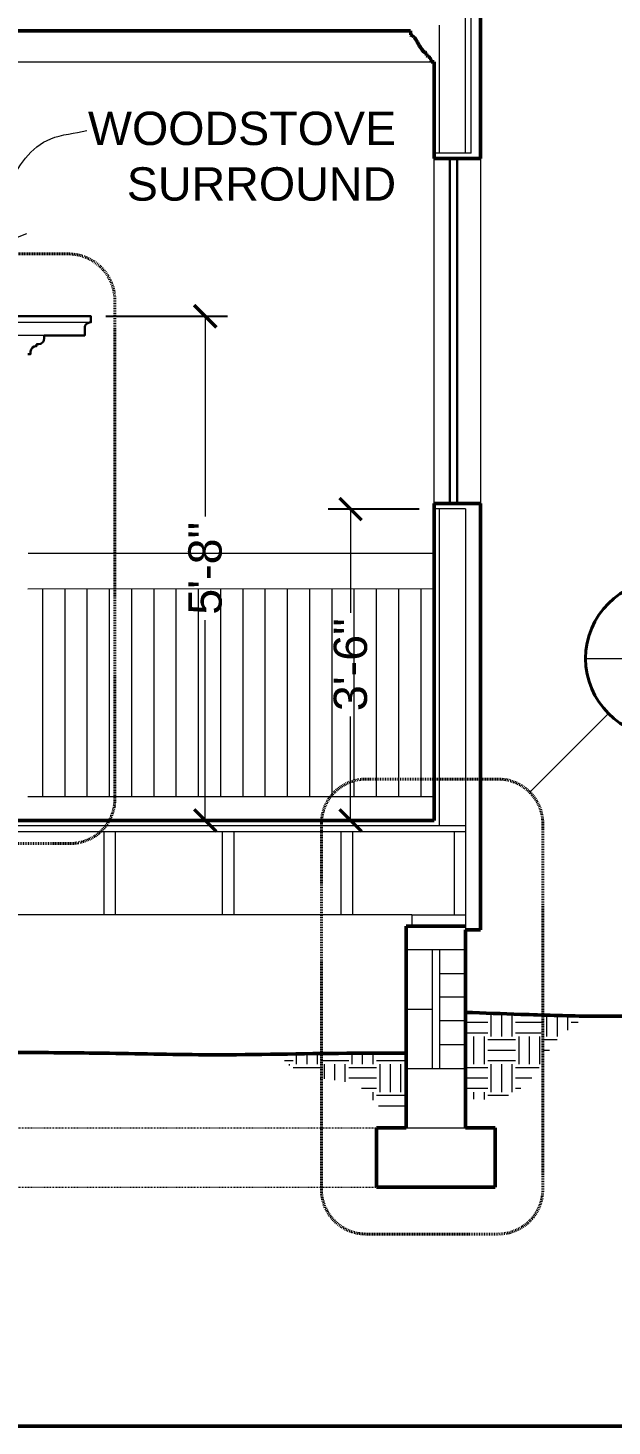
# Model space of a CAD drawing. Header units: inches. Extents: x -54 to 15382, y 469 to 41738.
# Drawn here: x 2101.8 to 2180.5, y 4289.5 to 4478.1 of the extents above; entities that cross this region are included whole.
import ezdxf

# ---------------------------------------------------------------- set-up
doc = ezdxf.new("R2010")
doc.units = ezdxf.units.IN
doc.header["$MEASUREMENT"] = 0
doc.linetypes.add('DASHED2', pattern=[0.375, 0.25, -0.125])
doc.layers.get('0').update_dxf_attribs({"lineweight": 9})
for name, color, linetype, lineweight in [('1', 7, 'Continuous', 9), ('2', 7, 'Continuous', 18), ('3', 7, 'Continuous', 30), ('5', 7, 'Continuous', 50), ('A-DIMSx', 7, 'Continuous', 9), ('A-LINK', 7, 'Continuous', 40), ('A-TEXTx', 7, 'Continuous', 18)]:
    doc.layers.add(name, color=color, linetype=linetype, lineweight=lineweight)
doc.styles.get("Standard").update_dxf_attribs({"font": 'arial.ttf'})
doc.dimstyles.get("Standard").update_dxf_attribs({"dimtxt": 3, "dimasz": 2, "dimexe": 0.03125, "dimexo": 0.0625, "dimgap": 0.03125, "dimtad": 0, "dimtoh": 1, "dimdec": 4, "dimlfac": 0.99985, "dimzin": 0, "dimdsep": 46, "dimlunit": 4, "dimtxsty": 'Standard', "dimblk": 'ARCHTICK', "dimblk1": 'ARCHTICK', "dimblk2": 'ARCHTICK', "dimcen": 0.09, "dimclrt": 256, "dimadec": 0, "dimazin": 0, "dimtfac": 1, "dimtdec": 4, "dimtofl": 0, "dimtmove": 0, "dimatfit": 3, "dimfxl": 1, "dimtolj": 1, "dimtzin": 0, "dimarcsym": 0})
pattern_1 = [(180, (5748.762, 0), (-3.75, 3.75), [3.75, -3.75]), (180, (5748.762, 1.4062), (-3.75, 3.75), [3.75, -3.75]), (180, (5748.762, 2.8125), (-3.75, 3.75), [3.75, -3.75]), (90, (5748.2932, 3.2812), (3.75, 3.75), [3.75, -3.75]), (90, (5746.887, 3.2812), (3.75, 3.75), [3.75, -3.75]), (90, (5745.4807, 3.2812), (3.75, 3.75), [3.75, -3.75])]

# ---------------------------------------------------------------- blocks, each defined once
blk = doc.blocks.new('_ArchTick')
at = {"color": 0, "linetype": 'ByBlock', "lineweight": 0, "const_width": 0.15}
blk.add_lwpolyline([(-0.5, -0.5), (0.5, 0.5)], dxfattribs=at)
blk = doc.blocks.new('*D124')
at = {"layer": 'A-DIMSx', "color": 0, "lineweight": -2, "ltscale": 0.1}
for p, q in [((2112.26, 4439.18), (2128.66, 4439.18)), ((2114.24, 4371.18), (2128.66, 4371.18))]:
    blk.add_line(p, q, dxfattribs=at)
at = {"layer": 'A-DIMSx', "color": 0, "lineweight": 5, "ltscale": 0.1}
for p, q in [((2125.66, 4439.18), (2125.66, 4412.18)), ((2125.66, 4371.18), (2125.66, 4398.19))]:
    blk.add_line(p, q, dxfattribs=at)
at = {"layer": 'A-DIMSx', "color": 0, "lineweight": 5, "xscale": 3, "yscale": 3, "zscale": 3}
for p, rotation in [((2125.66, 4439.18), 90), ((2125.66, 4371.18), 270)]:
    blk.add_blockref('_ArchTick', p, dxfattribs=dict(at, rotation=rotation))
at = {"layer": 'A-DIMSx', "ltscale": 0.25, "insert": (2125.66, 4405.18), "char_height": 4.5, "attachment_point": 5, "rotation": 90}
blk.add_mtext('\\A1;5\'-8"', dxfattribs=at)
blk = doc.blocks.new('*D127')
at = {"layer": 'A-DIMSx', "color": 0, "lineweight": -2, "ltscale": 0.1}
for p, q in [((2154.51, 4413.18), (2142.26, 4413.18)), ((2154.51, 4371.18), (2142.26, 4371.18))]:
    blk.add_line(p, q, dxfattribs=at)
at = {"layer": 'A-DIMSx', "color": 0, "lineweight": 5, "ltscale": 0.1}
for p, q in [((2145.26, 4413.18), (2145.26, 4399.18)), ((2145.26, 4371.18), (2145.26, 4385.19))]:
    blk.add_line(p, q, dxfattribs=at)
at = {"layer": 'A-DIMSx', "color": 0, "lineweight": 5, "xscale": 3, "yscale": 3, "zscale": 3}
for p, rotation in [((2145.26, 4413.18), 90), ((2145.26, 4371.18), 270)]:
    blk.add_blockref('_ArchTick', p, dxfattribs=dict(at, rotation=rotation))
at = {"layer": 'A-DIMSx', "ltscale": 0.25, "insert": (2145.26, 4392.18), "char_height": 4.5, "attachment_point": 5, "rotation": 90}
blk.add_mtext('\\A1;3\'-6"', dxfattribs=at)
blk = doc.blocks.new('Detail Callout')
at = {"layer": '2', "ltscale": 0.1}
blk.add_line((240.24, 5822.29), (219.24, 5822.29), dxfattribs=at)
at = {"layer": 'A-LINK', "ltscale": 0.1}
blk.add_circle((229.74, 5822.29), 10.5, dxfattribs=at)

msp = doc.modelspace()

# ---------------------------------------------------------------- hatches: boundary and pattern name
at = {"layer": '1', "ltscale": 0.25}
h = msp.add_hatch(dxfattribs=at)
h.set_pattern_fill('ANSI31', color=256, scale=24, angle=135, style=0)
h.set_pattern_definition([(90, (3603.7566, -7.422), (3, 2e-16), [])])
h.paths.add_polyline_path([(2101.7619035, 4374.4274193), (2101.7619035, 4402.4456031), (2156.5119035, 4402.4456031), (2156.5119035, 4374.4274193)])
h = msp.add_hatch(dxfattribs=at)
h.set_pattern_fill('EARTH', color=256, scale=15, angle=180, style=0)
h.set_pattern_definition(pattern_1)
edge = h.paths.add_edge_path()
edge.add_line((2160.7619035, 4333.6533881), (2160.7619035, 4345.2958354))
edge.add_spline(control_points=[(2160.7619035, 4345.2958354), (2163.2459521, 4345.2046815), (2168.7335895, 4345.0033088), (2174.2860569, 4344.8168524), (2177.3544971, 4344.7835789), (2177.4175965, 4344.7829232)], knot_values=[0, 0, 0, 0, 7.4573924002, 16.4745021806, 16.6638223602, 16.6638223602, 16.6638223602, 16.6638223602], degree=3, periodic=0)
edge.add_spline(control_points=[(2177.4175964, 4344.7829239), (2175.6334884, 4343.7846202), (2172.4505808, 4341.6262771), (2170.453994, 4336.7577423), (2166.2958635, 4333.2797374), (2162.8708307, 4333.5109942), (2160.7619035, 4333.6533881)], knot_values=[-21.3338834232, -21.3338834232, -21.3338834232, -21.3338834232, -15.3758070834, -9.8386028234, -6.0580143811, 0, 0, 0, 0], degree=3, periodic=0)
h = msp.add_hatch(dxfattribs=at)
h.set_pattern_fill('EARTH', color=256, scale=15, angle=180, style=0)
h.set_pattern_definition(pattern_1)
edge = h.paths.add_edge_path()
edge.add_spline(control_points=[(2152.7619035, 4331.3617046), (2151.635691, 4331.4086564), (2149.2638302, 4331.7173639), (2146.4015766, 4336.8377702), (2139.5507849, 4335.6288466), (2136.4821181, 4338.525879), (2135.5552569, 4339.6527651)], knot_values=[0.9278892518, 0.9278892518, 0.9278892518, 0.9278892518, 4.1195315284, 7.9615525031, 16.473444755, 20.7152559131, 20.7152559131, 20.7152559131, 20.7152559131], degree=3, periodic=0)
edge.add_spline(control_points=[(2135.5552569, 4339.6527648), (2138.6240677, 4339.7002222), (2144.3595163, 4339.8028073), (2150.0952185, 4339.7839934), (2152.7619035, 4339.7752463)], knot_values=[69.0483932346, 69.0483932346, 69.0483932346, 69.0483932346, 78.2553819578, 86.2553819578, 86.2553819578, 86.2553819578, 86.2553819578], degree=3, periodic=0)
edge.add_line((2152.7619035, 4339.7752463), (2152.7619035, 4331.3617048))

# ---------------------------------------------------------------- linework, layer by layer
at = {"layer": '1'}
for p, q in [((2160.7618859, 4461.1843083), (2160.7618859, 4533.1843083)), ((2161.5118859, 4461.1843083), (2161.5118859, 4533.1843083)), ((2160.7619035, 4461.1843083), (2160.7619035, 4491.9343083)), ((2157.2619035, 4461.1843083), (2157.2619035, 4478.4343083)), ((2161.5118859, 4461.1843083), (2156.5119035, 4461.1843083)), ((2019.2566009, 4438.3736079), (2110.2560622, 4438.3736079)), ((2160.7619035, 4413.1843083), (2156.5118859, 4413.1843083)), ((2157.2619035, 4370.4343083), (2157.2619035, 4413.1843083)), ((2160.7619035, 4413.1843083), (2160.7619035, 4356.4343083)), ((2101.7619035, 4402.4301347), (2156.5119035, 4402.4456031)), ((2101.7619035, 4374.4274193), (2156.5119035, 4374.4274193)), ((2160.7619035, 4370.4343083), (1968.7619035, 4370.4343083)), ((1968.7619035, 4369.6843083), (2160.7619035, 4369.6843083)), ((2112.0119035, 4358.4343083), (2112.0119035, 4369.6843083)), ((2113.5119035, 4369.6843083), (2113.5119035, 4358.4343083)), ((2128.0119035, 4358.4343083), (2128.0119035, 4369.6843083)), ((2129.5119035, 4369.6843083), (2129.5119035, 4358.4343083)), ((2144.0119035, 4358.4343083), (2144.0119035, 4369.6843083)), ((2145.5119035, 4369.6843083), (2145.5119035, 4358.4343083)), ((2159.2619035, 4358.4343083), (2159.2619035, 4369.6843083)), ((2153.5119035, 4358.4343083), (1976.0119035, 4358.4343083)), ((2113.5119035, 4358.4343083), (2112.0119035, 4358.4343083)), ((2129.5119035, 4358.4343083), (2128.0119035, 4358.4343083)), ((2145.5119035, 4358.4343083), (2144.0119035, 4358.4343083)), ((2153.5119035, 4358.4343083), (2153.5119035, 4356.9343083))]:
    msp.add_line(p, q, dxfattribs=at)
at = {"layer": '1', "ltscale": 0.25}
for p, q in [((1973.3834213, 4473.5132422), (2156.1403857, 4473.5132422)), ((2156.5119035, 4413.9343083), (2156.5119035, 4460.4343083)), ((2162.7618859, 4460.4343083), (2162.7618859, 4413.9343083)), ((2153.5119035, 4358.4343083), (2160.7619035, 4358.4343083))]:
    msp.add_line(p, q, dxfattribs=at)
at = {"layer": '1', "linetype": 'DASHED2', "ltscale": 0.25}
for p, q in [((1980.7619035, 4329.7343083), (2148.7619035, 4329.7343083)), ((2084.7619035, 4321.7343083), (2148.7619035, 4321.7343083))]:
    msp.add_line(p, q, dxfattribs=at)
at = {"layer": '2'}
for p, q in [((2103.9515836, 4436.5904268), (2025.5610795, 4436.5904268)), ((2156.5119035, 4407.1843083), (2101.7674754, 4407.1843083)), ((2160.7619035, 4353.7343083), (2152.7619035, 4353.7343083)), ((2156.2619035, 4353.7343083), (2156.2619035, 4337.7343083)), ((2157.2619035, 4353.7343083), (2157.2619035, 4337.7343083)), ((2157.2619035, 4350.5343083), (2160.7619035, 4350.5343083)), ((2160.7619035, 4347.3343083), (2157.2619035, 4347.3343083)), ((2152.7619035, 4345.7343083), (2156.2619035, 4345.7343083)), ((2160.7619035, 4344.1343083), (2157.2619035, 4344.1343083)), ((2160.7619035, 4340.9343083), (2157.2619035, 4340.9343083)), ((2152.7619035, 4337.7343083), (2160.7619035, 4337.7343083))]:
    msp.add_line(p, q, dxfattribs=at)
at = {"layer": '2', "ltscale": 0.1}
msp.add_line((2169.4210569, 4374.9931431), (2180.0276586, 4385.5997448), dxfattribs=at)
at = {"layer": '2', "ltscale": 0.25}
msp.add_line((2152.7619035, 4329.7343083), (2160.7619035, 4329.7343083), dxfattribs=at)
at = {"layer": '3'}
for p, q in [((2158.6368859, 4413.9343083), (2158.6368859, 4460.4343083)), ((2159.6368859, 4413.9343083), (2159.6368859, 4460.4343083)), ((2156.5119035, 4406.4343083), (2156.5119035, 4371.1843083))]:
    msp.add_line(p, q, dxfattribs=at)
msp.add_lwpolyline([(2101.7563316, 4434.0806615), (2102.1133032, 4434.0806615), (2102.1133032, 4434.4442927), (2102.1791792, 4434.6901453), (2102.3834008, 4434.9417038), (2102.5861385, 4435.1102193), (2102.7537571, 4435.1551325), (2102.9285463, 4435.1551325), (2102.9285463, 4435.3933691), (2103.1892447, 4435.3933691), (2103.5101647, 4435.4793594), (2103.8159273, 4435.7117163), (2103.9198875, 4435.9178517), (2103.9515836, 4436.2408198), (2103.9515836, 4436.5904268), (2104.5211529, 4436.590427), (2104.5211521, 4436.5904268), (2108.2819638, 4436.5898974), (2108.2819638, 4436.5904268), (2109.4122725, 4436.5904268), (2109.4122725, 4437.5220983), (2109.4359993, 4437.772632), (2109.4846113, 4437.9210975), (2109.5557978, 4438.0604541), (2109.7391848, 4438.1845394), (2109.9401687, 4438.2889645), (2110.061514, 4438.3297485), (2110.2560622, 4438.3736079), (2110.2560622, 4439.1843083), (2064.7563316, 4439.1843083)], dxfattribs=at)
at = {"layer": '5'}
for p, q in [((2162.7618859, 4533.9343083), (2162.7618859, 4460.4343083)), ((1976.2001171, 4477.6843083), (2153.3236899, 4477.6843083)), ((2156.5119035, 4460.4343083), (2156.5119035, 4473.5132422)), ((2162.7618859, 4460.4343083), (2156.5118859, 4460.4343083)), ((2162.7618859, 4413.9343083), (2156.5118859, 4413.9343083)), ((2156.5119035, 4371.1843083), (2156.5119035, 4413.9343083)), ((2162.7618859, 4413.9343083), (2162.7618859, 4356.4343083)), ((2156.5119035, 4371.1843083), (1972.2619035, 4371.1843083)), ((2152.7619035, 4356.9343083), (2152.7619035, 4329.7343083)), ((2152.7619035, 4356.9343083), (2160.7619035, 4356.9343083)), ((2162.7618859, 4356.4343083), (2160.7619035, 4356.4343083)), ((2160.7619035, 4356.4343083), (2160.7619035, 4329.7343083)), ((2148.7619035, 4321.7343083), (2148.7619035, 4329.7343083)), ((2148.7619035, 4329.7343083), (2152.7619035, 4329.7343083)), ((2160.7619035, 4329.7343083), (2164.7619035, 4329.7343083)), ((2164.7619035, 4329.7343083), (2164.7619035, 4321.7343083)), ((2164.7619035, 4321.7343083), (2148.7619035, 4321.7343083))]:
    msp.add_line(p, q, dxfattribs=at)
at = {"layer": '5', "color": 7, "linetype": 'Continuous'}
for p, q in [((2153.3766448, 4477.1285186), (2153.3236899, 4477.6843083)), ((2155.5051291, 4474.342121), (2155.5051291, 4474.6150609)), ((2156.5119035, 4473.5132422), (2156.1403857, 4473.5132422))]:
    msp.add_line(p, q, dxfattribs=at)
at = {"layer": '5', "ltscale": 0.1}
msp.add_line((1698.0000785, 4289.5008975), (2361.9942538, 4289.5008975), dxfattribs=at)
at = {"layer": '5', "color": 7, "linetype": 'Continuous'}
for points, knots in [([(2155.5051291, 4474.6150609), (2155.3764032, 4474.6976612), (2155.2442891, 4474.7851562), (2155.0551384, 4474.9438246), (2154.8778584, 4475.1456216), (2154.7262122, 4475.3756949), (2154.5715902, 4475.6192681), (2154.418281, 4475.8773354), (2154.2710803, 4476.1334894), (2154.138629, 4476.3750861), (2154.0120389, 4476.5821139), (2153.8797609, 4476.7519008), (2153.7352283, 4476.8912352), (2153.5766453, 4477.008223), (2153.4636639, 4477.0769515), (2153.3766448, 4477.1285186)], [0.02252924258, 0.02252924258, 0.02252924258, 0.02252924258, 0.0848948356, 0.16525381449, 0.24407818869, 0.32590546439, 0.41317453746, 0.50401511078, 0.5962486035, 0.67928693936, 0.75221584643, 0.81459891015, 0.872600463, 0.93247186799, 0.99170471556, 0.99170471556, 0.99170471556, 0.99170471556]), ([(2156.1403857, 4473.5132422), (2156.1251931, 4473.6330524), (2156.1067549, 4473.7547429), (2156.0381473, 4473.9306785), (2155.9339008, 4474.0809329), (2155.8089881, 4474.1936738), (2155.6901007, 4474.2678987), (2155.6084301, 4474.3022637), (2155.5051291, 4474.342121)], [0.04595771603, 0.04595771603, 0.04595771603, 0.04595771603, 0.20058811132, 0.3838219169, 0.55899294445, 0.69798130682, 0.84352384316, 0.94144460866, 0.94144460866, 0.94144460866, 0.94144460866])]:
    msp.add_open_spline(points, degree=3, knots=knots, dxfattribs=at)
at = {"layer": '5'}
for points, knots in [([(2160.7619035, 4345.2958354), (2163.2459521, 4345.2046815), (2168.7335895, 4345.0033088), (2177.9144019, 4344.6950096), (2187.196596, 4344.8438376), (2197.1224083, 4344.5770117), (2207.9198975, 4344.5704308), (2222.2406515, 4344.5234739), (2244.2592422, 4344.1222988), (2261.7195548, 4344.2103285), (2273.0739441, 4344.2675739)], [0, 0, 0, 0, 7.4573924002, 16.4745021806, 27.5530524733, 35.2986121506, 46.2594930158, 59.9439618927, 78.2611253105, 112.3231659207, 112.3231659207, 112.3231659207, 112.3231659207]), ([(2063.0119035, 4339.9578652), (2066.2589577, 4339.9981698), (2072.3186548, 4340.0733867), (2082.7045238, 4339.6929984), (2092.3892362, 4339.9007208), (2102.9140024, 4339.8734969), (2113.6702969, 4339.8003744), (2127.9895067, 4339.4271336), (2141.322894, 4339.8125245), (2150.0952187, 4339.7839367), (2152.7619035, 4339.7752463)], [0, 0, 0, 0, 9.7404879217, 18.1778324207, 31.1687004758, 38.7914655991, 49.7525670752, 63.4383417032, 81.7551371171, 89.7551371171, 89.7551371171, 89.7551371171, 89.7551371171])]:
    msp.add_open_spline(points, degree=3, knots=knots, dxfattribs=at)
at = {"layer": 'A-LINK', "linetype": 'DASHED2', "ltscale": 0.5, "flags": 128}
for points in [[(2015.6578639, 4441.5796277), (2015.6578639, 4374.0654911, 0.4142135624), (2021.6578639, 4368.0654911), (2107.4782327, 4368.0654911, 0.4142135624), (2113.4782327, 4374.0654911), (2113.4782327, 4441.5796277, 0.3883665954), (2107.4782327, 4447.5796277), (2021.6578639, 4447.5796277, 0.4283610009)], [(2141.3308134, 4370.7505024), (2141.3308134, 4321.3970966, 0.4142135624), (2147.3308134, 4315.3970966), (2165.1784162, 4315.3970966, 0.4142135624), (2171.1784162, 4321.3970966), (2171.1784162, 4370.7505024, 0.4142135624), (2165.1784162, 4376.7505024), (2147.3308134, 4376.7505024, 0.4142135624)]]:
    msp.add_lwpolyline(points, format="xyb", close=True, dxfattribs=at)

# ---------------------------------------------------------------- block references
at = {"layer": '2', "ltscale": 0.25, "xscale": -1}
msp.add_blockref('Detail Callout', (2417.189936, -1429.2670354), dxfattribs=at)

# ---------------------------------------------------------------- texts
at = {"layer": 'A-TEXTx', "ltscale": 0.25, "insert": (2151.4043078, 4460.737533), "char_height": 4.5, "attachment_point": 6}
msp.add_mtext('{WOODSTOVE \\PSURROUND}', dxfattribs=at)

# ---------------------------------------------------------------- dimensions: what is measured, and where the dimension line sits
at = {"layer": 'A-DIMSx', "ltscale": 0.1}
for base, p1, p2, picture, middle in [((2125.6555571, 4371.1843083), (2110.2560622, 4439.1843083), (2112.2363406, 4371.1843083), '*D124', (2125.6555571, 4405.1843083)), ((2145.2619035, 4413.1843083), (2156.5119035, 4371.1843083), (2156.5118859, 4413.1843083), '*D127', (2145.2619035, 4392.1843083))]:
    dim = msp.add_linear_dim(base=base, p1=p1, p2=p2, angle=90, dimstyle='Standard', override={"dimtxt": 4.5, "dimasz": 3, "dimexe": 3, "dimexo": 2, "dimgap": 1, "dimlfac": -47.9928, "dimlwd": 5}, dxfattribs=at)
    dim.commit()
    dim.dimension.update_dxf_attribs({"geometry": picture, "text_midpoint": middle})

# ---------------------------------------------------------------- leaders
at = {"layer": 'A-TEXTx', "path_type": 1}
msp.add_leader([(2094.7461782, 4447.5796277), (2104.8366053, 4463.1160836), (2109.6933719, 4464.2306227)], dimstyle='Standard', override={"dimasz": 6, "dimgap": 1, "dimldrblk": 'Open90', "dimlwd": -1}, dxfattribs=at)

doc.saveas('drawing.dxf')
